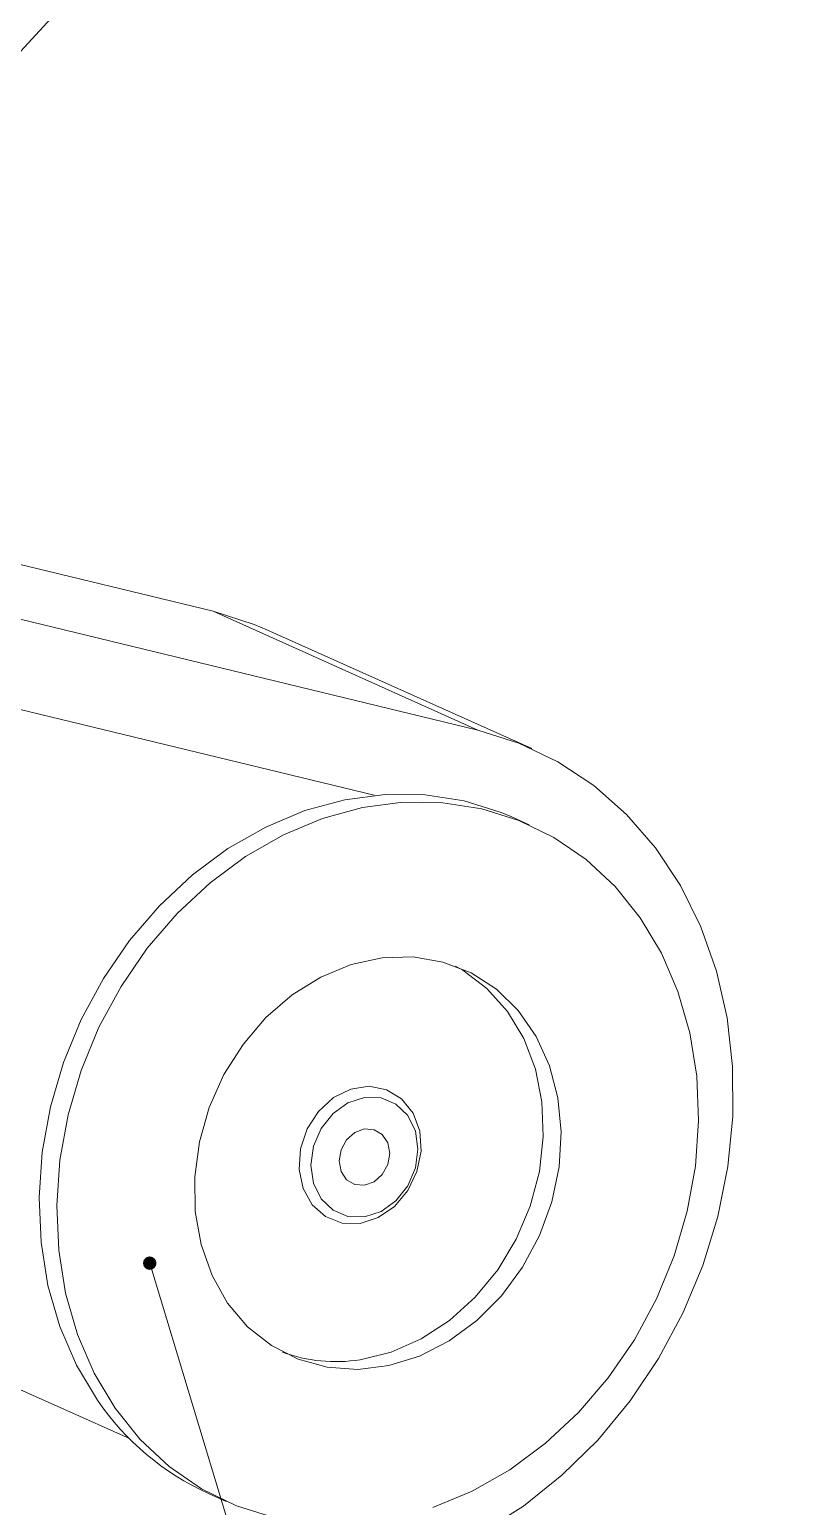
# Model space of a CAD drawing. Header units: millimetres. Extents: x 0 to 841, y 0 to 594.
# Drawn here: x 514.1 to 557.3, y 251.5 to 335.2 of the extents above; entities that cross this region are included whole.
import ezdxf

# ---------------------------------------------------------------- set-up
doc = ezdxf.new("R2010")
doc.units = ezdxf.units.MM
doc.layers.get('0').update_dxf_attribs({"lineweight": 18})
doc.layers.add('10', color=7, linetype='Continuous', lineweight=18)

# ---------------------------------------------------------------- blocks, each defined once
blk = doc.blocks.new('*X7')
at = {"layer": '10', "color": 0, "linetype": 'Continuous'}
blk.add_line((472.742, 289.574), (566.638, 391.676), dxfattribs=at)
blk = doc.blocks.new('*X8')
at = {"layer": '10', "linetype": 'Continuous'}
blk.add_hatch(color=0, dxfattribs=at).paths.add_polyline_path([(480.868, 331.911), (483.539, 334.3), (484.045, 333.569)], flags=0)
at = {"layer": '10', "color": 0, "linetype": 'Continuous'}
blk.add_line((480.868, 331.911), (566.638, 391.267), dxfattribs=at)
at = {"layer": '10', "color": 0}
blk.add_line((566.638, 391.267), (566.638, 391.267), dxfattribs=at)
blk = doc.blocks.new('*X10')
at = {"layer": '10', "linetype": 'Continuous'}
h = blk.add_hatch(color=0, dxfattribs=at)
edge = h.paths.add_edge_path(flags=0)
edge.add_arc((520.867, 265.294), 0.381, 0, 360)
at = {"layer": '10', "color": 0, "linetype": 'Continuous'}
blk.add_line((520.867, 265.294), (538.964, 205.359), dxfattribs=at)
at = {"layer": '10', "color": 0}
blk.add_line((538.964, 205.359), (538.964, 205.359), dxfattribs=at)

msp = doc.modelspace()

# ---------------------------------------------------------------- linework, layer by layer
at = {"color": 7, "linetype": 'Continuous', "lineweight": 15}
for p, q in [((524.454, 302.219), (401.045, 332.074)), ((539.454, 295.494), (416.045, 325.35)), ((533.581, 291.797), (420.585, 319.133)), ((539.454, 295.494), (524.454, 302.219)), ((542.512, 294.45), (527.512, 301.174)), ((542.376, 290.127), (541.376, 290.575)), ((509.104, 260.111), (519.717, 255.354)), ((524.195, 252.25), (525.195, 251.802))]:
    msp.add_line(p, q, dxfattribs=at)
for points in [[(527.512, 301.174), (526.786, 301.48), (524.454, 302.219)], [(539.72, 250.068), (542.04, 251.536), (544.226, 253.278), (546.25, 255.27), (548.084, 257.486), (549.702, 259.894), (551.082, 262.463), (552.207, 265.157), (553.059, 267.939), (553.629, 270.771), (553.907, 273.615), (553.891, 276.433), (553.579, 279.185), (552.978, 281.834), (552.094, 284.344), (550.941, 286.68), (549.532, 288.812), (547.889, 290.709), (546.033, 292.347), (543.99, 293.701), (541.786, 294.756), (539.454, 295.494)], [(541.376, 290.575), (540.786, 290.824), (538.676, 291.484), (536.473, 291.827), (534.212, 291.848), (531.929, 291.547), (529.659, 290.928), (527.438, 290.001), (525.301, 288.782), (523.283, 287.288), (521.414, 285.544), (519.725, 283.577), (518.242, 281.419), (516.988, 279.102), (515.983, 276.665), (515.244, 274.144), (514.78, 271.58), (514.601, 269.014), (514.709, 266.486), (515.102, 264.035), (515.773, 261.701), (516.713, 259.519), (517.906, 257.526)], [(536.912, 251.449), (539.133, 252.376), (541.27, 253.596), (543.288, 255.089), (545.157, 256.833), (546.846, 258.8), (548.329, 260.959), (549.583, 263.275), (550.588, 265.713), (551.328, 268.233), (551.791, 270.797), (551.97, 273.363), (551.862, 275.892), (551.47, 278.342), (550.798, 280.677), (549.858, 282.858), (548.665, 284.852), (547.237, 286.626), (545.597, 288.154), (543.77, 289.41), (541.786, 290.376), (539.676, 291.036), (537.473, 291.379), (535.212, 291.4), (532.929, 291.098), (530.659, 290.48), (528.438, 289.553), (526.301, 288.333), (524.283, 286.84), (522.414, 285.096), (520.725, 283.129), (519.242, 280.97), (517.988, 278.654), (516.983, 276.216), (516.244, 273.696), (515.78, 271.132), (515.601, 268.566), (515.709, 266.037), (516.102, 263.587), (516.773, 261.252), (517.713, 259.071), (518.906, 257.077)], [(525.283, 263.029), (526.415, 261.691), (527.76, 260.621), (529.277, 259.847), (530.924, 259.394), (532.654, 259.273), (534.416, 259.489), (536.16, 260.035), (537.836, 260.895), (539.395, 262.045), (540.793, 263.452), (541.989, 265.074), (542.949, 266.867), (543.646, 268.777), (544.059, 270.75), (544.176, 272.729), (543.995, 274.657), (543.519, 276.479), (542.764, 278.143), (541.751, 279.6), (540.508, 280.809), (539.072, 281.734), (537.484, 282.35), (535.789, 282.638), (534.037, 282.59), (532.278, 282.208), (530.562, 281.502), (528.938, 280.493), (527.454, 279.21), (526.153, 277.69), (525.071, 275.977), (524.239, 274.119), (523.682, 272.17), (523.416, 270.187), (523.448, 268.226), (523.778, 266.344), (524.396, 264.595), (525.283, 263.029)], [(532.786, 259.822), (534.542, 260.251), (536.248, 261.001), (537.854, 262.051), (539.314, 263.37), (540.587, 264.921), (541.635, 266.658), (542.428, 268.532), (542.945, 270.489), (543.168, 272.472), (543.094, 274.425), (542.722, 276.292), (542.065, 278.018), (541.141, 279.554), (539.976, 280.856), (538.605, 281.886), (538.187, 282.122)], [(532.786, 267.549), (533.807, 267.873), (534.737, 268.512), (535.494, 269.409), (536.01, 270.483), (536.24, 271.64), (536.163, 272.777), (535.786, 273.793), (535.142, 274.597), (534.289, 275.119), (533.302, 275.311), (532.269, 275.156), (531.283, 274.669), (530.429, 273.893), (529.786, 272.896), (529.408, 271.768), (529.331, 270.608), (529.561, 269.519), (530.077, 268.599), (530.834, 267.929), (531.764, 267.568), (532.786, 267.549)], [(532.786, 267.549), (531.764, 267.568), (530.834, 267.929), (530.077, 268.599), (529.561, 269.519), (529.331, 270.608), (529.408, 271.768), (529.786, 272.896), (530.429, 273.893), (531.283, 274.669), (532.269, 275.156), (533.302, 275.311), (534.289, 275.119), (535.142, 274.597), (535.786, 273.793), (536.163, 272.777), (536.24, 271.64), (536.01, 270.483), (535.494, 269.409), (534.737, 268.512), (533.807, 267.873), (532.786, 267.549)], [(533.036, 267.92), (533.972, 268.225), (534.817, 268.832), (535.488, 269.68), (535.918, 270.687), (536.067, 271.754), (535.918, 272.776), (535.488, 273.654), (534.817, 274.302), (533.972, 274.656), (533.036, 274.681), (532.099, 274.376), (531.254, 273.77), (530.583, 272.921), (530.153, 271.915), (530.004, 270.848), (530.153, 269.825), (530.583, 268.947), (531.254, 268.299), (532.099, 267.946), (533.036, 267.92)], [(533.036, 269.707), (533.582, 269.91), (534.046, 270.325), (534.356, 270.888), (534.464, 271.514), (534.356, 272.108), (534.046, 272.579), (533.582, 272.855), (533.036, 272.895), (532.489, 272.691), (532.025, 272.277), (531.715, 271.713), (531.607, 271.087), (531.715, 270.494), (532.025, 270.023), (532.489, 269.747), (533.036, 269.707)], [(518.906, 257.077), (520.334, 255.303), (521.974, 253.775), (523.801, 252.519), (525.785, 251.553), (527.895, 250.893)]]:
    msp.add_lwpolyline(points, dxfattribs=at)
for centre, radius, start, end in [((531.419, 268.516), 8.801, 249.82687, 278.93031), ((530.5, 266.153), 15.266, 214.41202, 245.60448)]:
    msp.add_arc(centre, radius, start, end, dxfattribs=at)

# ---------------------------------------------------------------- block references
at = {"layer": '10'}
for name in ['*X7', '*X8', '*X10']:
    msp.add_blockref(name, (0, 0), dxfattribs=at)

doc.saveas('drawing.dxf')
